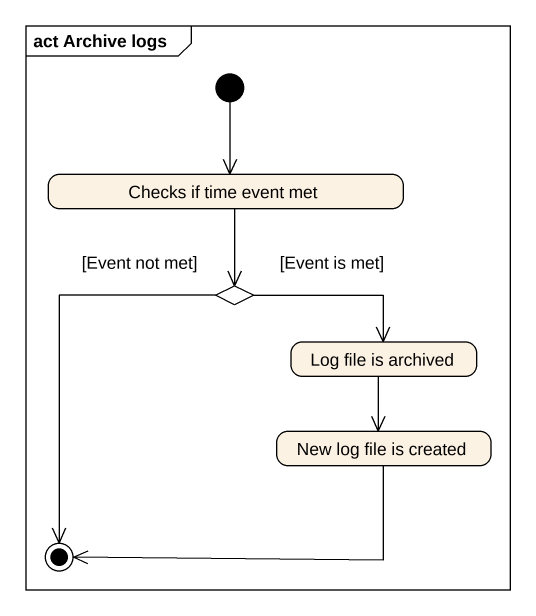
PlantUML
@startuml
mainframe act Archive logs
hide empty description
state "Checks if time event met" as Checks_if_time_event_met
state choice1 <<choice>>
state "Log file is archived" as Log_file_is_archived
state "New log file is created" as New_log_file_is_created
[*] --> Checks_if_time_event_met
Checks_if_time_event_met --> choice1
choice1 -right-> Log_file_is_archived : [Event is met]
Log_file_is_archived --> New_log_file_is_created
choice1 --> [*] : [Event not met]
New_log_file_is_created -left-> [*]
@enduml
